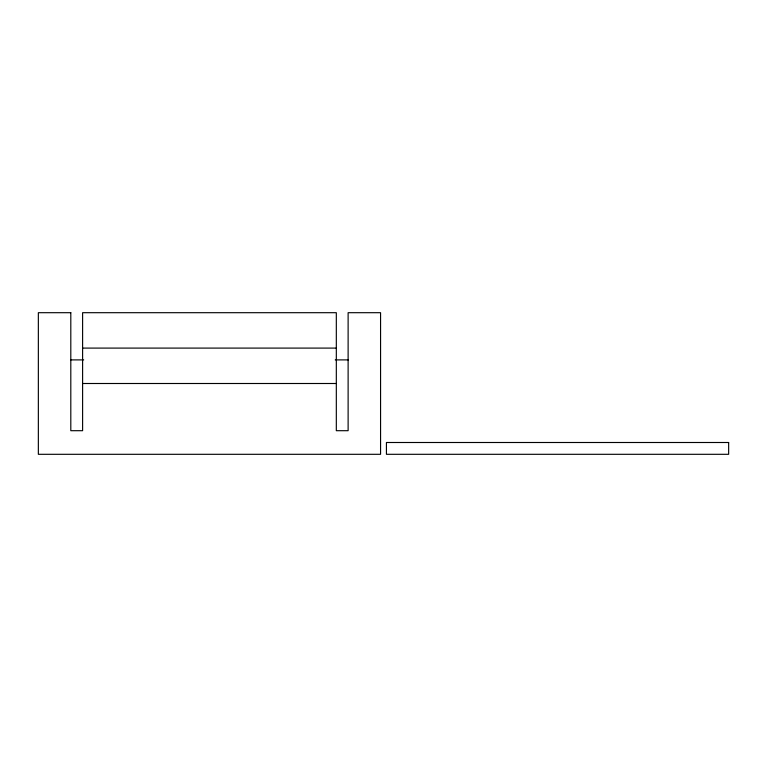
<?xml version="1.0" encoding="UTF-8"?>
<svg xmlns="http://www.w3.org/2000/svg" width="767" height="767" viewBox="0 0 767 767"><rect width="100%" height="100%" fill="white"/><g stroke="black" fill="none" stroke-linecap="round" stroke-linejoin="round"><path stroke-width="1.15" d="M82.606 348.093L336.32 348.093M70.516 359.896L83.689 359.896M335.227 359.896L348.41 359.896M82.606 383.5L336.32 383.5M70.804 312.696L38.35 312.696L38.35 454.304L380.566 454.304L380.566 312.696L348.122 312.696L348.122 430.699L336.32 430.699L336.32 312.696L82.606 312.696L82.606 430.699L70.804 430.699L70.804 312.696M728.65 442.501L386.434 442.501L386.434 454.304L728.65 454.304L728.65 442.501"/></g></svg>
